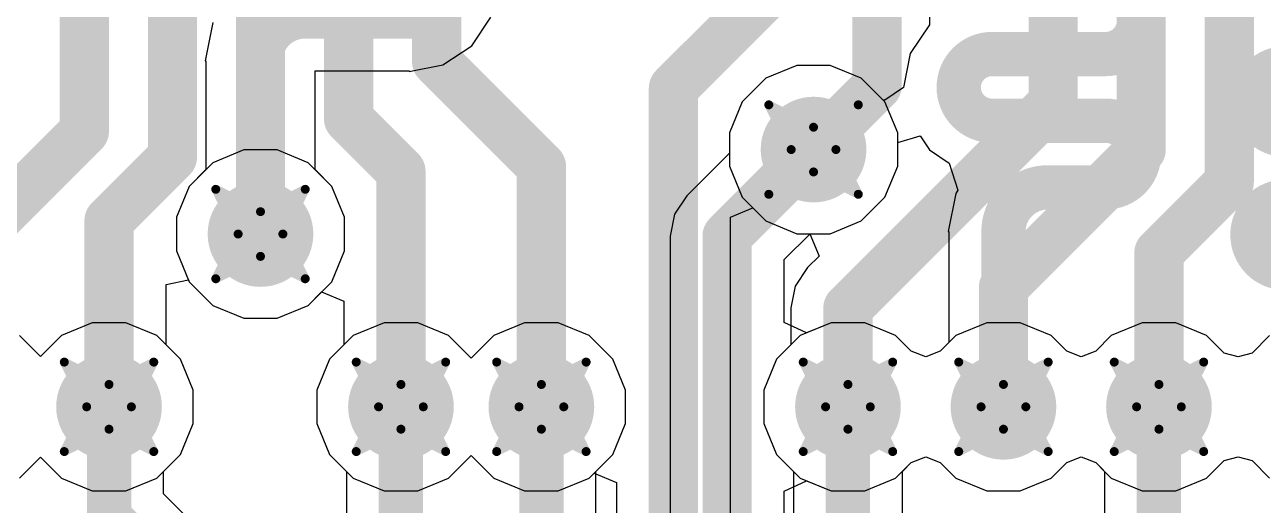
# Model space of a CAD drawing. Header units: inches. Extents: x -3 to 488, y -11 to 93.
# Drawn here: x 70.89 to 77.92, y 28.95 to 31.67 of the extents above; entities that cross this region are included whole.
import ezdxf

# ---------------------------------------------------------------- set-up
doc = ezdxf.new("R2010")
doc.units = ezdxf.units.IN
for name, color, linetype in [('Bottom Layer', 5, 'Continuous'), ('Drill Drawing', 1, 'Continuous'), ('Layer 1', 16, 'Continuous'), ('Layer 2', 76, 'Continuous'), ('Top Layer', 1, 'Continuous'), ('Via Holes', 16, 'Continuous')]:
    doc.layers.add(name, color=color, linetype=linetype)

msp = doc.modelspace()

# ---------------------------------------------------------------- hatches: boundary and pattern name
at = {"layer": 'Bottom Layer'}
h = msp.add_hatch(color=5, dxfattribs=at)
edge = h.paths.add_edge_path()
edge.add_arc((75.3674, 30.9653), 0.3, 0, 360)
h = msp.add_hatch(color=5, dxfattribs=at)
edge = h.paths.add_edge_path()
edge.add_arc((72.2274, 30.4857), 0.3, 0, 360)
h = msp.add_hatch(color=5, dxfattribs=at)
edge = h.paths.add_edge_path()
edge.add_arc((71.3674, 29.5045), 0.3, 0, 360)
h = msp.add_hatch(color=5, dxfattribs=at)
edge = h.paths.add_edge_path()
edge.add_arc((73.0248, 29.5045), 0.3, 0, 360)
h = msp.add_hatch(color=5, dxfattribs=at)
edge = h.paths.add_edge_path()
edge.add_arc((73.8222, 29.5045), 0.3, 0, 360)
h = msp.add_hatch(color=5, dxfattribs=at)
edge = h.paths.add_edge_path()
edge.add_arc((75.5627, 29.5045), 0.3, 0, 360)
h = msp.add_hatch(color=5, dxfattribs=at)
edge = h.paths.add_edge_path()
edge.add_arc((76.4456, 29.5045), 0.3, 0, 360)
h = msp.add_hatch(color=5, dxfattribs=at)
edge = h.paths.add_edge_path()
edge.add_arc((77.3285, 29.5045), 0.3, 0, 360)
at = {"layer": 'Layer 1'}
h = msp.add_hatch(color=16, dxfattribs=at)
edge = h.paths.add_edge_path()
edge.add_arc((75.3674, 30.9653), 0.3, 0, 360)
h = msp.add_hatch(color=16, dxfattribs=at)
edge = h.paths.add_edge_path()
edge.add_arc((72.2274, 30.4857), 0.3, 0, 360)
h = msp.add_hatch(color=16, dxfattribs=at)
edge = h.paths.add_edge_path()
edge.add_arc((71.3674, 29.5045), 0.3, 0, 360)
h = msp.add_hatch(color=16, dxfattribs=at)
edge = h.paths.add_edge_path()
edge.add_arc((73.0248, 29.5045), 0.3, 0, 360)
h = msp.add_hatch(color=16, dxfattribs=at)
edge = h.paths.add_edge_path()
edge.add_arc((73.8222, 29.5045), 0.3, 0, 360)
h = msp.add_hatch(color=16, dxfattribs=at)
edge = h.paths.add_edge_path()
edge.add_arc((75.5627, 29.5045), 0.3, 0, 360)
h = msp.add_hatch(color=16, dxfattribs=at)
edge = h.paths.add_edge_path()
edge.add_arc((76.4456, 29.5045), 0.3, 0, 360)
h = msp.add_hatch(color=16, dxfattribs=at)
edge = h.paths.add_edge_path()
edge.add_arc((77.3285, 29.5045), 0.3, 0, 360)
at = {"layer": 'Layer 2'}
h = msp.add_hatch(color=76, dxfattribs=at)
edge = h.paths.add_edge_path()
edge.add_arc((75.3674, 30.9653), 0.3, 0, 360)
h = msp.add_hatch(color=76, dxfattribs=at)
edge = h.paths.add_edge_path()
edge.add_arc((72.2274, 30.4857), 0.3, 0, 360)
h = msp.add_hatch(color=76, dxfattribs=at)
edge = h.paths.add_edge_path()
edge.add_arc((71.3674, 29.5045), 0.3, 0, 360)
h = msp.add_hatch(color=76, dxfattribs=at)
edge = h.paths.add_edge_path()
edge.add_arc((73.0248, 29.5045), 0.3, 0, 360)
h = msp.add_hatch(color=76, dxfattribs=at)
edge = h.paths.add_edge_path()
edge.add_arc((73.8222, 29.5045), 0.3, 0, 360)
h = msp.add_hatch(color=76, dxfattribs=at)
edge = h.paths.add_edge_path()
edge.add_arc((75.5627, 29.5045), 0.3, 0, 360)
h = msp.add_hatch(color=76, dxfattribs=at)
edge = h.paths.add_edge_path()
edge.add_arc((76.4456, 29.5045), 0.3, 0, 360)
h = msp.add_hatch(color=76, dxfattribs=at)
edge = h.paths.add_edge_path()
edge.add_arc((77.3285, 29.5045), 0.3, 0, 360)
at = {"layer": 'Top Layer'}
h = msp.add_hatch(color=1, dxfattribs=at)
edge = h.paths.add_edge_path()
edge.add_arc((75.3674, 30.9653), 0.3, 0, 360)
h = msp.add_hatch(color=1, dxfattribs=at)
edge = h.paths.add_edge_path()
edge.add_arc((72.2274, 30.4857), 0.3, 0, 360)
h = msp.add_hatch(color=1, dxfattribs=at)
edge = h.paths.add_edge_path()
edge.add_arc((71.3674, 29.5045), 0.3, 0, 360)
h = msp.add_hatch(color=1, dxfattribs=at)
edge = h.paths.add_edge_path()
edge.add_arc((73.0248, 29.5045), 0.3, 0, 360)
h = msp.add_hatch(color=1, dxfattribs=at)
edge = h.paths.add_edge_path()
edge.add_arc((73.8222, 29.5045), 0.3, 0, 360)
h = msp.add_hatch(color=1, dxfattribs=at)
edge = h.paths.add_edge_path()
edge.add_arc((75.5627, 29.5045), 0.3, 0, 360)
h = msp.add_hatch(color=1, dxfattribs=at)
edge = h.paths.add_edge_path()
edge.add_arc((76.4456, 29.5045), 0.3, 0, 360)
h = msp.add_hatch(color=1, dxfattribs=at)
edge = h.paths.add_edge_path()
edge.add_arc((77.3285, 29.5045), 0.3, 0, 360)
at = {"layer": 'Via Holes'}
h = msp.add_hatch(color=7, dxfattribs=at)
edge = h.paths.add_edge_path()
edge.add_arc((75.3674, 30.9653), 0.15, 0, 360)
h = msp.add_hatch(color=7, dxfattribs=at)
edge = h.paths.add_edge_path()
edge.add_arc((72.2274, 30.4857), 0.15, 0, 360)
h = msp.add_hatch(color=7, dxfattribs=at)
edge = h.paths.add_edge_path()
edge.add_arc((71.3674, 29.5045), 0.15, 0, 360)
h = msp.add_hatch(color=7, dxfattribs=at)
edge = h.paths.add_edge_path()
edge.add_arc((73.0248, 29.5045), 0.15, 0, 360)
h = msp.add_hatch(color=7, dxfattribs=at)
edge = h.paths.add_edge_path()
edge.add_arc((73.8222, 29.5045), 0.15, 0, 360)
h = msp.add_hatch(color=7, dxfattribs=at)
edge = h.paths.add_edge_path()
edge.add_arc((75.5627, 29.5045), 0.15, 0, 360)
h = msp.add_hatch(color=7, dxfattribs=at)
edge = h.paths.add_edge_path()
edge.add_arc((76.4456, 29.5045), 0.15, 0, 360)
h = msp.add_hatch(color=7, dxfattribs=at)
edge = h.paths.add_edge_path()
edge.add_arc((77.3285, 29.5045), 0.15, 0, 360)

# ---------------------------------------------------------------- linework, layer by layer
at = {"layer": 'Bottom Layer'}
for p, q in [((75.2724, 31.4431), (75.0968, 31.3704)), ((75.4625, 31.4431), (75.2724, 31.4431)), ((75.6381, 31.3704), (75.4625, 31.4431)), ((75.0968, 31.3704), (74.9624, 31.236)), ((75.7725, 31.236), (75.6381, 31.3704)), ((74.9624, 31.236), (74.8896, 31.0604)), ((75.8452, 31.0604), (75.7725, 31.236)), ((74.8896, 31.0604), (74.8896, 30.9453)), ((75.8452, 30.8703), (75.8452, 31.0604)), ((72.1324, 30.9635), (71.9568, 30.8908)), ((72.3225, 30.9635), (72.1324, 30.9635)), ((72.4981, 30.8908), (72.3225, 30.9635)), ((74.8896, 30.9453), (74.6477, 30.7034)), ((71.9568, 30.8908), (71.8224, 30.7564)), ((72.6325, 30.7564), (72.4981, 30.8908)), ((75.7725, 30.6947), (75.8452, 30.8703)), ((71.8224, 30.7564), (71.7496, 30.5807)), ((72.7052, 30.5807), (72.6325, 30.7564)), ((74.6477, 30.7034), (74.5775, 30.5984)), ((75.6381, 30.5603), (75.7725, 30.6947)), ((74.5775, 30.5984), (74.5529, 30.4745)), ((71.7496, 30.5807), (71.7496, 30.3907)), ((72.7052, 30.3907), (72.7052, 30.5807)), ((75.4625, 30.4875), (75.6381, 30.5603)), ((74.5529, 30.4745), (74.5529, 28.7514)), ((75.2003, 30.3404), (75.3474, 30.4875)), ((75.3474, 30.4875), (75.4625, 30.4875)), ((71.7496, 30.3907), (71.8224, 30.2151)), ((72.6325, 30.2151), (72.7052, 30.3907)), ((75.2003, 29.9838), (75.2003, 30.3404)), ((71.8224, 30.2151), (71.9568, 30.0806)), ((72.4981, 30.0806), (72.6325, 30.2151)), ((71.9568, 30.0806), (72.1324, 30.0079)), ((72.3225, 30.0079), (72.4981, 30.0806)), ((71.2724, 29.9823), (71.0968, 29.9095)), ((71.4625, 29.9823), (71.2724, 29.9823)), ((71.6381, 29.9095), (71.4625, 29.9823)), ((72.1324, 30.0079), (72.3225, 30.0079)), ((72.9298, 29.9823), (72.7542, 29.9095)), ((73.1198, 29.9823), (72.9298, 29.9823)), ((73.2955, 29.9095), (73.1198, 29.9823)), ((73.7272, 29.9823), (73.5515, 29.9095)), ((73.9172, 29.9823), (73.7272, 29.9823)), ((74.0929, 29.9095), (73.9172, 29.9823)), ((75.3273, 29.9241), (75.2003, 29.9838)), ((75.4676, 29.9823), (75.3273, 29.9241)), ((75.6577, 29.9823), (75.4676, 29.9823)), ((75.8333, 29.9095), (75.6577, 29.9823)), ((76.3505, 29.9823), (76.1749, 29.9095)), ((76.5406, 29.9823), (76.3505, 29.9823)), ((76.7162, 29.9095), (76.5406, 29.9823)), ((77.2335, 29.9823), (77.0579, 29.9095)), ((77.4236, 29.9823), (77.2335, 29.9823)), ((77.5992, 29.9095), (77.4236, 29.9823)), ((70.9775, 29.7902), (70.8582, 29.9095)), ((71.0968, 29.9095), (70.9775, 29.7902)), ((71.7725, 29.7751), (71.6381, 29.9095)), ((72.7542, 29.9095), (72.6197, 29.7751)), ((73.4235, 29.7815), (73.2955, 29.9095)), ((73.5515, 29.9095), (73.4235, 29.7815)), ((74.2273, 29.7751), (74.0929, 29.9095)), ((75.922, 29.8208), (75.8333, 29.9095)), ((76.1749, 29.9095), (76.0862, 29.8208)), ((76.8049, 29.8208), (76.7162, 29.9095)), ((77.0579, 29.9095), (76.9692, 29.8208)), ((77.6991, 29.8095), (77.5992, 29.9095)), ((77.9568, 29.9095), (77.8568, 29.8095)), ((76.0041, 29.7892), (75.922, 29.8208)), ((76.0862, 29.8208), (76.0041, 29.7892)), ((76.887, 29.7892), (76.8049, 29.8208)), ((76.9692, 29.8208), (76.887, 29.7892)), ((71.8452, 29.5995), (71.7725, 29.7751)), ((72.6197, 29.7751), (72.547, 29.5995)), ((74.3, 29.5995), (74.2273, 29.7751)), ((77.778, 29.7875), (77.6991, 29.8095)), ((77.8568, 29.8095), (77.778, 29.7875)), ((71.8452, 29.4094), (71.8452, 29.5995)), ((72.547, 29.5995), (72.547, 29.4094)), ((74.3, 29.4094), (74.3, 29.5995)), ((71.7725, 29.2338), (71.8452, 29.4094)), ((72.547, 29.4094), (72.6197, 29.2338)), ((74.2273, 29.2338), (74.3, 29.4094)), ((70.8582, 29.0994), (70.9775, 29.2187)), ((70.9775, 29.2187), (71.0968, 29.0994)), ((71.6381, 29.0994), (71.7725, 29.2338)), ((72.6197, 29.2338), (72.7542, 29.0994)), ((73.2955, 29.0994), (73.4235, 29.2274)), ((73.4235, 29.2274), (73.5515, 29.0994)), ((74.0929, 29.0994), (74.2273, 29.2338)), ((75.8333, 29.0994), (75.922, 29.1881)), ((75.922, 29.1881), (76.0041, 29.2198)), ((76.0041, 29.2198), (76.0862, 29.1881)), ((76.0862, 29.1881), (76.1749, 29.0994)), ((76.7162, 29.0994), (76.8049, 29.1881)), ((76.8049, 29.1881), (76.887, 29.2198)), ((76.887, 29.2198), (76.9692, 29.1881)), ((76.9692, 29.1881), (77.0579, 29.0994)), ((77.5992, 29.0994), (77.6991, 29.1994)), ((77.6991, 29.1994), (77.778, 29.2214)), ((77.778, 29.2214), (77.8568, 29.1994)), ((77.8568, 29.1994), (77.9568, 29.0994)), ((71.0968, 29.0994), (71.2724, 29.0267)), ((71.4625, 29.0267), (71.6381, 29.0994)), ((72.7542, 29.0994), (72.9298, 29.0267)), ((73.1198, 29.0267), (73.2955, 29.0994)), ((73.5515, 29.0994), (73.7272, 29.0267)), ((73.9172, 29.0267), (74.0929, 29.0994)), ((75.2003, 29.0252), (75.3273, 29.0848)), ((75.3273, 29.0848), (75.4676, 29.0267)), ((75.6577, 29.0267), (75.8333, 29.0994)), ((76.1749, 29.0994), (76.3505, 29.0267)), ((76.5406, 29.0267), (76.7162, 29.0994)), ((77.0579, 29.0994), (77.2335, 29.0267)), ((77.4236, 29.0267), (77.5992, 29.0994)), ((71.2724, 29.0267), (71.4625, 29.0267)), ((72.9298, 29.0267), (73.1198, 29.0267)), ((73.7272, 29.0267), (73.9172, 29.0267)), ((75.2003, 28.2597), (75.2003, 29.0252)), ((75.4676, 29.0267), (75.6577, 29.0267)), ((76.3505, 29.0267), (76.5406, 29.0267)), ((77.2335, 29.0267), (77.4236, 29.0267))]:
    msp.add_line(p, q, dxfattribs=at)
at = {"layer": 'Bottom Layer', "const_width": 0.2794}
for points in [[(74.8766, 30.4745), (75.3674, 30.9653)], [(74.8766, 28.7514), (74.8766, 30.4745)]]:
    msp.add_lwpolyline(points, dxfattribs=at)
at = {"layer": 'Bottom Layer', "const_width": 0.1397}
for points in [[(75.2976, 30.9653, 1), (75.4373, 30.9653, 1)], [(74.8067, 30.4745, 1), (74.9464, 30.4745, 1)], [(74.8067, 30.4745, 1), (74.9464, 30.4745, 1)]]:
    msp.add_lwpolyline(points, format="xyb", close=True, dxfattribs=at)
at = {"layer": 'Drill Drawing', "const_width": 0.0508}
for points in [[(75.1134, 31.2193), (75.3674, 31.0923)], [(75.1134, 31.2193), (75.2404, 30.9653)], [(75.3674, 31.0923), (75.6214, 31.2193)], [(75.4944, 30.9653), (75.6214, 31.2193)], [(75.1134, 30.7113), (75.2404, 30.9653)], [(75.4944, 30.9653), (75.6214, 30.7113)], [(75.1134, 30.7113), (75.3674, 30.8383)], [(75.3674, 30.8383), (75.6214, 30.7113)], [(71.9734, 30.7397), (72.2274, 30.6127)], [(71.9734, 30.7397), (72.1004, 30.4857)], [(72.2274, 30.6127), (72.4814, 30.7397)], [(72.3544, 30.4857), (72.4814, 30.7397)], [(71.9734, 30.2317), (72.1004, 30.4857)], [(72.3544, 30.4857), (72.4814, 30.2317)], [(71.9734, 30.2317), (72.2274, 30.3587)], [(72.2274, 30.3587), (72.4814, 30.2317)], [(71.1134, 29.7585), (71.3674, 29.6315)], [(71.1134, 29.7585), (71.2404, 29.5045)], [(71.3674, 29.6315), (71.6214, 29.7585)], [(71.4944, 29.5045), (71.6214, 29.7585)], [(72.7708, 29.7585), (73.0248, 29.6315)], [(72.7708, 29.7585), (72.8978, 29.5045)], [(73.0248, 29.6315), (73.2788, 29.7585)], [(73.1518, 29.5045), (73.2788, 29.7585)], [(73.5682, 29.7585), (73.8222, 29.6315)], [(73.5682, 29.7585), (73.6952, 29.5045)], [(73.8222, 29.6315), (74.0762, 29.7585)], [(73.9492, 29.5045), (74.0762, 29.7585)], [(75.3087, 29.7585), (75.5627, 29.6315)], [(75.3087, 29.7585), (75.4357, 29.5045)], [(75.5627, 29.6315), (75.8167, 29.7585)], [(75.6897, 29.5045), (75.8167, 29.7585)], [(76.1916, 29.7585), (76.4456, 29.6315)], [(76.1916, 29.7585), (76.3186, 29.5045)], [(76.4456, 29.6315), (76.6996, 29.7585)], [(76.5726, 29.5045), (76.6996, 29.7585)], [(77.0745, 29.7585), (77.3285, 29.6315)], [(77.0745, 29.7585), (77.2015, 29.5045)], [(77.3285, 29.6315), (77.5825, 29.7585)], [(77.4555, 29.5045), (77.5825, 29.7585)], [(71.1134, 29.2505), (71.2404, 29.5045)], [(71.4944, 29.5045), (71.6214, 29.2505)], [(72.7708, 29.2505), (72.8978, 29.5045)], [(73.1518, 29.5045), (73.2788, 29.2505)], [(73.5682, 29.2505), (73.6952, 29.5045)], [(73.9492, 29.5045), (74.0762, 29.2505)], [(75.3087, 29.2505), (75.4357, 29.5045)], [(75.6897, 29.5045), (75.8167, 29.2505)], [(76.1916, 29.2505), (76.3186, 29.5045)], [(76.5726, 29.5045), (76.6996, 29.2505)], [(77.0745, 29.2505), (77.2015, 29.5045)], [(77.4555, 29.5045), (77.5825, 29.2505)], [(71.1134, 29.2505), (71.3674, 29.3775)], [(71.3674, 29.3775), (71.6214, 29.2505)], [(72.7708, 29.2505), (73.0248, 29.3775)], [(73.0248, 29.3775), (73.2788, 29.2505)], [(73.5682, 29.2505), (73.8222, 29.3775)], [(73.8222, 29.3775), (74.0762, 29.2505)], [(75.3087, 29.2505), (75.5627, 29.3775)], [(75.5627, 29.3775), (75.8167, 29.2505)], [(76.1916, 29.2505), (76.4456, 29.3775)], [(76.4456, 29.3775), (76.6996, 29.2505)], [(77.0745, 29.2505), (77.3285, 29.3775)], [(77.3285, 29.3775), (77.5825, 29.2505)]]:
    msp.add_lwpolyline(points, dxfattribs=at)
at = {"layer": 'Drill Drawing', "const_width": 0.0254}
for points in [[(75.1007, 31.2193, 1), (75.1261, 31.2193, 1)], [(75.1007, 31.2193, 1), (75.1261, 31.2193, 1)], [(75.6087, 31.2193, 1), (75.6341, 31.2193, 1)], [(75.6087, 31.2193, 1), (75.6341, 31.2193, 1)], [(75.3547, 31.0923, 1), (75.3801, 31.0923, 1)], [(75.3547, 31.0923, 1), (75.3801, 31.0923, 1)], [(75.2277, 30.9653, 1), (75.2531, 30.9653, 1)], [(75.2277, 30.9653, 1), (75.2531, 30.9653, 1)], [(75.4817, 30.9653, 1), (75.5071, 30.9653, 1)], [(75.4817, 30.9653, 1), (75.5071, 30.9653, 1)], [(75.3547, 30.8383, 1), (75.3801, 30.8383, 1)], [(75.3547, 30.8383, 1), (75.3801, 30.8383, 1)], [(71.9607, 30.7397, 1), (71.9861, 30.7397, 1)], [(71.9607, 30.7397, 1), (71.9861, 30.7397, 1)], [(72.4687, 30.7397, 1), (72.4941, 30.7397, 1)], [(72.4687, 30.7397, 1), (72.4941, 30.7397, 1)], [(75.1007, 30.7113, 1), (75.1261, 30.7113, 1)], [(75.1007, 30.7113, 1), (75.1261, 30.7113, 1)], [(75.6087, 30.7113, 1), (75.6341, 30.7113, 1)], [(75.6087, 30.7113, 1), (75.6341, 30.7113, 1)], [(72.2147, 30.6127, 1), (72.2401, 30.6127, 1)], [(72.2147, 30.6127, 1), (72.2401, 30.6127, 1)], [(72.0877, 30.4857, 1), (72.1131, 30.4857, 1)], [(72.0877, 30.4857, 1), (72.1131, 30.4857, 1)], [(72.3417, 30.4857, 1), (72.3671, 30.4857, 1)], [(72.3417, 30.4857, 1), (72.3671, 30.4857, 1)], [(72.2147, 30.3587, 1), (72.2401, 30.3587, 1)], [(72.2147, 30.3587, 1), (72.2401, 30.3587, 1)], [(71.9607, 30.2317, 1), (71.9861, 30.2317, 1)], [(71.9607, 30.2317, 1), (71.9861, 30.2317, 1)], [(72.4687, 30.2317, 1), (72.4941, 30.2317, 1)], [(72.4687, 30.2317, 1), (72.4941, 30.2317, 1)], [(71.1007, 29.7585, 1), (71.1261, 29.7585, 1)], [(71.1007, 29.7585, 1), (71.1261, 29.7585, 1)], [(71.6087, 29.7585, 1), (71.6341, 29.7585, 1)], [(71.6087, 29.7585, 1), (71.6341, 29.7585, 1)], [(72.7581, 29.7585, 1), (72.7835, 29.7585, 1)], [(72.7581, 29.7585, 1), (72.7835, 29.7585, 1)], [(73.2661, 29.7585, 1), (73.2915, 29.7585, 1)], [(73.2661, 29.7585, 1), (73.2915, 29.7585, 1)], [(73.5555, 29.7585, 1), (73.5809, 29.7585, 1)], [(73.5555, 29.7585, 1), (73.5809, 29.7585, 1)], [(74.0635, 29.7585, 1), (74.0889, 29.7585, 1)], [(74.0635, 29.7585, 1), (74.0889, 29.7585, 1)], [(75.296, 29.7585, 1), (75.3214, 29.7585, 1)], [(75.296, 29.7585, 1), (75.3214, 29.7585, 1)], [(75.804, 29.7585, 1), (75.8294, 29.7585, 1)], [(75.804, 29.7585, 1), (75.8294, 29.7585, 1)], [(76.1789, 29.7585, 1), (76.2043, 29.7585, 1)], [(76.1789, 29.7585, 1), (76.2043, 29.7585, 1)], [(76.6869, 29.7585, 1), (76.7123, 29.7585, 1)], [(76.6869, 29.7585, 1), (76.7123, 29.7585, 1)], [(77.0618, 29.7585, 1), (77.0872, 29.7585, 1)], [(77.0618, 29.7585, 1), (77.0872, 29.7585, 1)], [(77.5698, 29.7585, 1), (77.5952, 29.7585, 1)], [(77.5698, 29.7585, 1), (77.5952, 29.7585, 1)], [(71.3547, 29.6315, 1), (71.3801, 29.6315, 1)], [(71.3547, 29.6315, 1), (71.3801, 29.6315, 1)], [(73.0121, 29.6315, 1), (73.0375, 29.6315, 1)], [(73.0121, 29.6315, 1), (73.0375, 29.6315, 1)], [(73.8095, 29.6315, 1), (73.8349, 29.6315, 1)], [(73.8095, 29.6315, 1), (73.8349, 29.6315, 1)], [(75.55, 29.6315, 1), (75.5754, 29.6315, 1)], [(75.55, 29.6315, 1), (75.5754, 29.6315, 1)], [(76.4329, 29.6315, 1), (76.4583, 29.6315, 1)], [(76.4329, 29.6315, 1), (76.4583, 29.6315, 1)], [(77.3158, 29.6315, 1), (77.3412, 29.6315, 1)], [(77.3158, 29.6315, 1), (77.3412, 29.6315, 1)], [(71.2277, 29.5045, 1), (71.2531, 29.5045, 1)], [(71.2277, 29.5045, 1), (71.2531, 29.5045, 1)], [(71.4817, 29.5045, 1), (71.5071, 29.5045, 1)], [(71.4817, 29.5045, 1), (71.5071, 29.5045, 1)], [(72.8851, 29.5045, 1), (72.9105, 29.5045, 1)], [(72.8851, 29.5045, 1), (72.9105, 29.5045, 1)], [(73.1391, 29.5045, 1), (73.1645, 29.5045, 1)], [(73.1391, 29.5045, 1), (73.1645, 29.5045, 1)], [(73.6825, 29.5045, 1), (73.7079, 29.5045, 1)], [(73.6825, 29.5045, 1), (73.7079, 29.5045, 1)], [(73.9365, 29.5045, 1), (73.9619, 29.5045, 1)], [(73.9365, 29.5045, 1), (73.9619, 29.5045, 1)], [(75.423, 29.5045, 1), (75.4484, 29.5045, 1)], [(75.423, 29.5045, 1), (75.4484, 29.5045, 1)], [(75.677, 29.5045, 1), (75.7024, 29.5045, 1)], [(75.677, 29.5045, 1), (75.7024, 29.5045, 1)], [(76.3059, 29.5045, 1), (76.3313, 29.5045, 1)], [(76.3059, 29.5045, 1), (76.3313, 29.5045, 1)], [(76.5599, 29.5045, 1), (76.5853, 29.5045, 1)], [(76.5599, 29.5045, 1), (76.5853, 29.5045, 1)], [(77.1888, 29.5045, 1), (77.2142, 29.5045, 1)], [(77.1888, 29.5045, 1), (77.2142, 29.5045, 1)], [(77.4428, 29.5045, 1), (77.4682, 29.5045, 1)], [(77.4428, 29.5045, 1), (77.4682, 29.5045, 1)], [(71.3547, 29.3775, 1), (71.3801, 29.3775, 1)], [(71.3547, 29.3775, 1), (71.3801, 29.3775, 1)], [(73.0121, 29.3775, 1), (73.0375, 29.3775, 1)], [(73.0121, 29.3775, 1), (73.0375, 29.3775, 1)], [(73.8095, 29.3775, 1), (73.8349, 29.3775, 1)], [(73.8095, 29.3775, 1), (73.8349, 29.3775, 1)], [(75.55, 29.3775, 1), (75.5754, 29.3775, 1)], [(75.55, 29.3775, 1), (75.5754, 29.3775, 1)], [(76.4329, 29.3775, 1), (76.4583, 29.3775, 1)], [(76.4329, 29.3775, 1), (76.4583, 29.3775, 1)], [(77.3158, 29.3775, 1), (77.3412, 29.3775, 1)], [(77.3158, 29.3775, 1), (77.3412, 29.3775, 1)], [(71.1007, 29.2505, 1), (71.1261, 29.2505, 1)], [(71.1007, 29.2505, 1), (71.1261, 29.2505, 1)], [(71.6087, 29.2505, 1), (71.6341, 29.2505, 1)], [(71.6087, 29.2505, 1), (71.6341, 29.2505, 1)], [(72.7581, 29.2505, 1), (72.7835, 29.2505, 1)], [(72.7581, 29.2505, 1), (72.7835, 29.2505, 1)], [(73.2661, 29.2505, 1), (73.2915, 29.2505, 1)], [(73.2661, 29.2505, 1), (73.2915, 29.2505, 1)], [(73.5555, 29.2505, 1), (73.5809, 29.2505, 1)], [(73.5555, 29.2505, 1), (73.5809, 29.2505, 1)], [(74.0635, 29.2505, 1), (74.0889, 29.2505, 1)], [(74.0635, 29.2505, 1), (74.0889, 29.2505, 1)], [(75.296, 29.2505, 1), (75.3214, 29.2505, 1)], [(75.296, 29.2505, 1), (75.3214, 29.2505, 1)], [(75.804, 29.2505, 1), (75.8294, 29.2505, 1)], [(75.804, 29.2505, 1), (75.8294, 29.2505, 1)], [(76.1789, 29.2505, 1), (76.2043, 29.2505, 1)], [(76.1789, 29.2505, 1), (76.2043, 29.2505, 1)], [(76.6869, 29.2505, 1), (76.7123, 29.2505, 1)], [(76.6869, 29.2505, 1), (76.7123, 29.2505, 1)], [(77.0618, 29.2505, 1), (77.0872, 29.2505, 1)], [(77.0618, 29.2505, 1), (77.0872, 29.2505, 1)], [(77.5698, 29.2505, 1), (77.5952, 29.2505, 1)], [(77.5698, 29.2505, 1), (77.5952, 29.2505, 1)]]:
    msp.add_lwpolyline(points, format="xyb", close=True, dxfattribs=at)
at = {"layer": 'Layer 1'}
for p, q in [((73.4264, 31.555), (73.5353, 31.718)), ((76.0256, 31.7201), (76.0256, 31.6737)), ((71.9561, 31.6861), (71.913, 31.4695)), ((76.0256, 31.6737), (75.9166, 31.5107)), ((73.2634, 31.4461), (73.4264, 31.555)), ((75.9166, 31.5107), (75.8784, 31.3184)), ((71.913, 31.4695), (71.9179, 31.4695)), ((71.9179, 31.4695), (71.9179, 30.8519)), ((73.0711, 31.4078), (73.2634, 31.4461)), ((75.2724, 31.4431), (75.0968, 31.3704)), ((75.4625, 31.4431), (75.2724, 31.4431)), ((75.6381, 31.3704), (75.4625, 31.4431)), ((72.5369, 30.8519), (72.5369, 31.4115)), ((72.5369, 31.4115), (73.0711, 31.4115)), ((73.0711, 31.4115), (73.0711, 31.4078)), ((75.0968, 31.3704), (74.9624, 31.236)), ((75.7635, 31.2449), (75.6381, 31.3704)), ((75.8784, 31.3184), (75.7726, 31.2458)), ((74.9624, 31.236), (74.8896, 31.0604)), ((75.7726, 31.2458), (75.7635, 31.2449)), ((74.8896, 31.0604), (74.8896, 30.8703)), ((75.8452, 31.0045), (75.9722, 31.043)), ((75.9722, 31.043), (76.0256, 30.9632)), ((75.8452, 30.8703), (75.8452, 31.0045)), ((76.0256, 30.9632), (76.137, 30.8887)), ((74.8896, 30.8703), (74.9624, 30.6947)), ((75.7725, 30.6947), (75.8452, 30.8703)), ((76.137, 30.8887), (76.187, 30.7349)), ((71.9179, 30.8519), (71.8224, 30.7564)), ((72.6325, 30.7564), (72.5369, 30.8519)), ((71.8224, 30.7564), (71.7496, 30.5807)), ((72.7052, 30.5807), (72.6325, 30.7564)), ((76.187, 30.7349), (76.1743, 30.7158)), ((74.9624, 30.6947), (75.0968, 30.5603)), ((75.6381, 30.5603), (75.7725, 30.6947)), ((76.1743, 30.7158), (76.1312, 30.4993)), ((71.7496, 30.5807), (71.7496, 30.3907)), ((72.7052, 30.3907), (72.7052, 30.5807)), ((75.0968, 30.5603), (75.2724, 30.4875)), ((75.4625, 30.4875), (75.6381, 30.5603)), ((75.2724, 30.4875), (75.4625, 30.4875)), ((76.1312, 30.4993), (76.1361, 30.4993)), ((76.1361, 30.4993), (76.1361, 29.8707)), ((71.7496, 30.3907), (71.8224, 30.2151)), ((72.6325, 30.2151), (72.7052, 30.3907)), ((71.8224, 30.2151), (71.9568, 30.0806)), ((72.4981, 30.0806), (72.6325, 30.2151)), ((71.9568, 30.0806), (72.1324, 30.0079)), ((72.3225, 30.0079), (72.4981, 30.0806)), ((71.2724, 29.9823), (71.0968, 29.9095)), ((71.4625, 29.9823), (71.2724, 29.9823)), ((71.6381, 29.9095), (71.4625, 29.9823)), ((72.1324, 30.0079), (72.3225, 30.0079)), ((72.9298, 29.9823), (72.7542, 29.9095)), ((73.1198, 29.9823), (72.9298, 29.9823)), ((73.2955, 29.9095), (73.1198, 29.9823)), ((73.7272, 29.9823), (73.5515, 29.9095)), ((73.9172, 29.9823), (73.7272, 29.9823)), ((74.0929, 29.9095), (73.9172, 29.9823)), ((75.4676, 29.9823), (75.292, 29.9095)), ((75.6577, 29.9823), (75.4676, 29.9823)), ((75.8333, 29.9095), (75.6577, 29.9823)), ((70.9775, 29.7902), (70.8582, 29.9095)), ((71.0968, 29.9095), (70.9775, 29.7902)), ((71.7725, 29.7751), (71.6381, 29.9095)), ((72.7542, 29.9095), (72.6197, 29.7751)), ((73.4235, 29.7815), (73.2955, 29.9095)), ((73.5515, 29.9095), (73.4235, 29.7815)), ((74.2273, 29.7751), (74.0929, 29.9095)), ((75.292, 29.9095), (75.1576, 29.7751)), ((75.922, 29.8208), (75.8333, 29.9095)), ((76.0041, 29.7892), (75.922, 29.8208)), ((76.0862, 29.8208), (76.0041, 29.7892)), ((76.1361, 29.8707), (76.0862, 29.8208)), ((71.8452, 29.5995), (71.7725, 29.7751)), ((72.6197, 29.7751), (72.547, 29.5995)), ((74.3, 29.5995), (74.2273, 29.7751)), ((75.1576, 29.7751), (75.0849, 29.5995)), ((71.8452, 29.4094), (71.8452, 29.5995)), ((72.547, 29.5995), (72.547, 29.4094)), ((74.3, 29.4094), (74.3, 29.5995)), ((75.0849, 29.5995), (75.0849, 29.4094)), ((71.7725, 29.2338), (71.8452, 29.4094)), ((72.547, 29.4094), (72.6197, 29.2338)), ((74.2273, 29.2338), (74.3, 29.4094)), ((75.0849, 29.4094), (75.1576, 29.2338)), ((71.6769, 29.1382), (71.7725, 29.2338)), ((72.6197, 29.2338), (72.7542, 29.0994)), ((73.2955, 29.0994), (73.4235, 29.2274)), ((73.4235, 29.2274), (73.5515, 29.0994)), ((74.0929, 29.0994), (74.2273, 29.2338)), ((75.1576, 29.2338), (75.292, 29.0994)), ((75.8333, 29.0994), (75.922, 29.1881)), ((75.922, 29.1881), (76.0041, 29.2198)), ((76.0041, 29.2198), (76.0862, 29.1881)), ((76.0862, 29.1881), (76.1749, 29.0994)), ((76.7162, 29.0994), (76.8049, 29.1881)), ((76.8049, 29.1881), (76.887, 29.2198)), ((76.887, 29.2198), (76.9692, 29.1881)), ((76.9692, 29.1881), (77.019, 29.1382)), ((71.6769, 29.01), (71.6769, 29.1382)), ((77.019, 29.1382), (77.019, 28.8252)), ((72.7542, 29.0994), (72.9298, 29.0267)), ((73.1198, 29.0267), (73.2955, 29.0994)), ((73.5515, 29.0994), (73.7272, 29.0267)), ((73.9172, 29.0267), (74.0929, 29.0994)), ((75.292, 29.0994), (75.4676, 29.0267)), ((75.6577, 29.0267), (75.8333, 29.0994)), ((76.1749, 29.0994), (76.3505, 29.0267)), ((76.5406, 29.0267), (76.7162, 29.0994)), ((74.5611, 26.1258), (71.6769, 29.01)), ((72.9298, 29.0267), (73.1198, 29.0267)), ((73.7272, 29.0267), (73.9172, 29.0267)), ((75.4676, 29.0267), (75.6577, 29.0267)), ((76.3505, 29.0267), (76.5406, 29.0267))]:
    msp.add_line(p, q, dxfattribs=at)
at = {"layer": 'Layer 1', "const_width": 0.2515}
for points in [[(73.0711, 32.0995, -1), (73.0711, 31.721)], [(77.0262, 31.8861, -1), (77.0262, 31.5077)], [(72.2274, 31.4695, -0.414214), (72.4789, 31.721)], [(76.3808, 31.1292, -1), (76.3808, 31.5077)], [(78.0484, 31.049, -1), (78.0484, 31.4275)], [(77.0262, 31.1292, -1), (77.0262, 30.7507)], [(76.4456, 30.4993, -0.414214), (76.697, 30.7507)], [(78.0484, 30.2921, -1), (78.0484, 30.6705)]]:
    msp.add_lwpolyline(points, format="xyb", dxfattribs=at)
for points in [[(72.4789, 31.721), (73.0711, 31.721)], [(72.2274, 30.9653), (72.2274, 31.4695)], [(76.3808, 31.5077), (77.0262, 31.5077)], [(76.3808, 31.1292), (77.0262, 31.1292)], [(72.2274, 30.4857), (72.2274, 30.9653)], [(76.697, 30.7507), (77.0262, 30.7507)], [(76.4456, 29.9951), (76.4456, 30.4993)], [(76.4456, 29.5045), (76.4456, 29.9951)], [(71.3674, 28.8818), (71.3674, 29.5045)], [(77.3285, 29.2299), (77.3285, 29.5045)], [(77.3285, 28.7672), (77.3285, 29.2299)], [(71.3674, 28.8818), (76.0376, 24.2116)]]:
    msp.add_lwpolyline(points, dxfattribs=at)
at = {"layer": 'Layer 1', "const_width": 0.1257}
for points in [[(72.416, 31.721, 1), (72.5417, 31.721, 1)], [(72.416, 31.721, 1), (72.5417, 31.721, 1)], [(73.0083, 31.721, 1), (73.134, 31.721, 1)], [(73.0083, 31.721, 1), (73.134, 31.721, 1)], [(72.1645, 31.4695, 1), (72.2903, 31.4695, 1)], [(72.1645, 31.4695, 1), (72.2903, 31.4695, 1)], [(76.3179, 31.5077, 1), (76.4437, 31.5077, 1)], [(76.3179, 31.5077, 1), (76.4437, 31.5077, 1)], [(76.9633, 31.5077, 1), (77.089, 31.5077, 1)], [(76.9633, 31.5077, 1), (77.089, 31.5077, 1)], [(76.3179, 31.1292, 1), (76.4437, 31.1292, 1)], [(76.3179, 31.1292, 1), (76.4437, 31.1292, 1)], [(76.9633, 31.1292, 1), (77.089, 31.1292, 1)], [(76.9633, 31.1292, 1), (77.089, 31.1292, 1)], [(72.1645, 30.9653, 1), (72.2903, 30.9653, 1)], [(72.1645, 30.9653, 1), (72.2903, 30.9653, 1)], [(76.6342, 30.7507, 1), (76.7599, 30.7507, 1)], [(76.6342, 30.7507, 1), (76.7599, 30.7507, 1)], [(76.9633, 30.7507, 1), (77.089, 30.7507, 1)], [(76.9633, 30.7507, 1), (77.089, 30.7507, 1)], [(72.1645, 30.4857, 1), (72.2903, 30.4857, 1)], [(76.3827, 30.4993, 1), (76.5084, 30.4993, 1)], [(76.3827, 30.4993, 1), (76.5084, 30.4993, 1)], [(76.3827, 29.9951, 1), (76.5084, 29.9951, 1)], [(76.3827, 29.9951, 1), (76.5084, 29.9951, 1)], [(71.3046, 29.5045, 1), (71.4303, 29.5045, 1)], [(76.3827, 29.5045, 1), (76.5084, 29.5045, 1)], [(77.2656, 29.5045, 1), (77.3914, 29.5045, 1)], [(77.2656, 29.2299, 1), (77.3914, 29.2299, 1)], [(77.2656, 29.2299, 1), (77.3914, 29.2299, 1)], [(71.3046, 28.8818, 1), (71.4303, 28.8818, 1)], [(71.3046, 28.8818, 1), (71.4303, 28.8818, 1)]]:
    msp.add_lwpolyline(points, format="xyb", close=True, dxfattribs=at)
at = {"layer": 'Layer 2'}
for p, q in [((75.2724, 31.4431), (75.0968, 31.3704)), ((75.4625, 31.4431), (75.2724, 31.4431)), ((75.6381, 31.3704), (75.4625, 31.4431)), ((75.0968, 31.3704), (74.9624, 31.236)), ((75.7725, 31.236), (75.6381, 31.3704)), ((74.9624, 31.236), (74.8896, 31.0604)), ((75.8452, 31.0604), (75.7725, 31.236)), ((74.8896, 31.0604), (74.8896, 30.8703)), ((75.8452, 30.8703), (75.8452, 31.0604)), ((72.1324, 30.9635), (71.9568, 30.8908)), ((72.3225, 30.9635), (72.1324, 30.9635)), ((72.4981, 30.8908), (72.3225, 30.9635)), ((71.9568, 30.8908), (71.8224, 30.7564)), ((72.6325, 30.7564), (72.4981, 30.8908)), ((74.8896, 30.8703), (74.9624, 30.6947)), ((75.7725, 30.6947), (75.8452, 30.8703)), ((71.8224, 30.7564), (71.7496, 30.5807)), ((72.7052, 30.5807), (72.6325, 30.7564)), ((74.9624, 30.6947), (75.0968, 30.5603)), ((75.6381, 30.5603), (75.7725, 30.6947)), ((71.7496, 30.5807), (71.7496, 30.3907)), ((72.7052, 30.3907), (72.7052, 30.5807)), ((75.0968, 30.5603), (75.2724, 30.4875)), ((75.4625, 30.4875), (75.6381, 30.5603)), ((75.2724, 30.4875), (75.4625, 30.4875)), ((71.7496, 30.3907), (71.8224, 30.2151)), ((72.6325, 30.2151), (72.7052, 30.3907)), ((71.8224, 30.2151), (71.9568, 30.0806)), ((72.4981, 30.0806), (72.6325, 30.2151)), ((71.9568, 30.0806), (72.1324, 30.0079)), ((72.3225, 30.0079), (72.4981, 30.0806)), ((71.2724, 29.9823), (71.0968, 29.9095)), ((71.4625, 29.9823), (71.2724, 29.9823)), ((71.6381, 29.9095), (71.4625, 29.9823)), ((72.1324, 30.0079), (72.3225, 30.0079)), ((72.9298, 29.9823), (72.7542, 29.9095)), ((73.1198, 29.9823), (72.9298, 29.9823)), ((73.2955, 29.9095), (73.1198, 29.9823)), ((73.7272, 29.9823), (73.5515, 29.9095)), ((73.9172, 29.9823), (73.7272, 29.9823)), ((74.0929, 29.9095), (73.9172, 29.9823)), ((75.4676, 29.9823), (75.292, 29.9095)), ((75.6577, 29.9823), (75.4676, 29.9823)), ((75.8333, 29.9095), (75.6577, 29.9823)), ((76.3505, 29.9823), (76.1749, 29.9095)), ((76.5406, 29.9823), (76.3505, 29.9823)), ((76.7162, 29.9095), (76.5406, 29.9823)), ((77.2335, 29.9823), (77.0579, 29.9095)), ((77.4236, 29.9823), (77.2335, 29.9823)), ((77.5992, 29.9095), (77.4236, 29.9823)), ((70.9775, 29.7902), (70.8582, 29.9095)), ((71.0968, 29.9095), (70.9775, 29.7902)), ((71.7725, 29.7751), (71.6381, 29.9095)), ((72.7542, 29.9095), (72.6197, 29.7751)), ((73.4235, 29.7815), (73.2955, 29.9095)), ((73.5515, 29.9095), (73.4235, 29.7815)), ((74.2273, 29.7751), (74.0929, 29.9095)), ((75.292, 29.9095), (75.1576, 29.7751)), ((75.922, 29.8208), (75.8333, 29.9095)), ((76.1749, 29.9095), (76.0862, 29.8208)), ((76.8049, 29.8208), (76.7162, 29.9095)), ((77.0579, 29.9095), (76.9692, 29.8208)), ((77.6991, 29.8095), (77.5992, 29.9095)), ((77.9568, 29.9095), (77.8568, 29.8095)), ((76.0041, 29.7892), (75.922, 29.8208)), ((76.0862, 29.8208), (76.0041, 29.7892)), ((76.887, 29.7892), (76.8049, 29.8208)), ((76.9692, 29.8208), (76.887, 29.7892)), ((71.8452, 29.5995), (71.7725, 29.7751)), ((72.6197, 29.7751), (72.547, 29.5995)), ((74.3, 29.5995), (74.2273, 29.7751)), ((75.1576, 29.7751), (75.0849, 29.5995)), ((77.778, 29.7875), (77.6991, 29.8095)), ((77.8568, 29.8095), (77.778, 29.7875)), ((71.8452, 29.4094), (71.8452, 29.5995)), ((72.547, 29.5995), (72.547, 29.4094)), ((74.3, 29.4094), (74.3, 29.5995)), ((75.0849, 29.5995), (75.0849, 29.4094)), ((71.7725, 29.2338), (71.8452, 29.4094)), ((72.547, 29.4094), (72.6197, 29.2338)), ((74.2273, 29.2338), (74.3, 29.4094)), ((75.0849, 29.4094), (75.1576, 29.2338)), ((70.8582, 29.0994), (70.9775, 29.2187)), ((70.9775, 29.2187), (71.0968, 29.0994)), ((71.6381, 29.0994), (71.7725, 29.2338)), ((72.6197, 29.2338), (72.7153, 29.1382)), ((74.1317, 29.1382), (74.2273, 29.2338)), ((75.1576, 29.2338), (75.2532, 29.1382)), ((75.8721, 29.1382), (75.922, 29.1881)), ((75.922, 29.1881), (76.0041, 29.2198)), ((76.0041, 29.2198), (76.0862, 29.1881)), ((76.0862, 29.1881), (76.1749, 29.0994)), ((76.7162, 29.0994), (76.8049, 29.1881)), ((76.8049, 29.1881), (76.887, 29.2198)), ((76.887, 29.2198), (76.9692, 29.1881)), ((76.9692, 29.1881), (77.0579, 29.0994)), ((77.5992, 29.0994), (77.6991, 29.1994)), ((77.6991, 29.1994), (77.778, 29.2214)), ((77.778, 29.2214), (77.8568, 29.1994)), ((77.8568, 29.1994), (77.9568, 29.0994)), ((72.7153, 29.1382), (72.7153, 28.7349)), ((74.1317, 25.0235), (74.1317, 29.1382)), ((75.2532, 29.1382), (75.2532, 27.5128)), ((75.8721, 26.2332), (75.8721, 29.1382)), ((71.0968, 29.0994), (71.2724, 29.0267)), ((71.4625, 29.0267), (71.6381, 29.0994)), ((76.1749, 29.0994), (76.3505, 29.0267)), ((76.5406, 29.0267), (76.7162, 29.0994)), ((77.0579, 29.0994), (77.2335, 29.0267)), ((77.4236, 29.0267), (77.5992, 29.0994)), ((71.2724, 29.0267), (71.4625, 29.0267)), ((76.3505, 29.0267), (76.5406, 29.0267)), ((77.2335, 29.0267), (77.4236, 29.0267))]:
    msp.add_line(p, q, dxfattribs=at)
at = {"layer": 'Layer 2', "const_width": 0.2515}
for points in [[(73.0248, 29.2394), (73.0248, 29.5045)], [(73.8222, 24.8953), (73.8222, 29.5045)], [(75.5627, 26.105), (75.5627, 29.5045)], [(73.0248, 28.6847), (73.0248, 29.2394)]]:
    msp.add_lwpolyline(points, dxfattribs=at)
at = {"layer": 'Layer 2', "const_width": 0.1257}
for points in [[(72.9619, 29.5045, 1), (73.0877, 29.5045, 1)], [(73.7593, 29.5045, 1), (73.8851, 29.5045, 1)], [(75.4998, 29.5045, 1), (75.6255, 29.5045, 1)], [(72.9619, 29.2394, 1), (73.0877, 29.2394, 1)], [(72.9619, 29.2394, 1), (73.0877, 29.2394, 1)]]:
    msp.add_lwpolyline(points, format="xyb", close=True, dxfattribs=at)
at = {"layer": 'Top Layer'}
for p, q in [((74.8955, 30.5819), (75.0225, 30.6345)), ((75.0225, 30.6345), (75.0968, 30.5603)), ((74.8955, 27.4977), (74.8955, 30.5819)), ((75.0968, 30.5603), (75.2724, 30.4875)), ((75.2724, 30.4875), (75.3465, 30.4875)), ((75.3465, 30.4875), (75.3991, 30.3605)), ((75.3991, 30.3605), (75.3338, 30.2952)), ((75.3338, 30.2952), (75.2636, 30.1901)), ((71.6911, 30.2), (71.8181, 30.2252)), ((71.6911, 29.8565), (71.6911, 30.2)), ((71.8181, 30.2252), (71.8224, 30.2151)), ((71.8224, 30.2151), (71.9568, 30.0806)), ((75.2636, 30.1901), (75.2389, 30.0663)), ((72.4981, 30.0806), (72.5741, 30.1567)), ((72.5741, 30.1567), (72.7011, 30.1041)), ((72.7011, 30.1041), (72.7011, 29.8565)), ((71.9568, 30.0806), (72.1324, 30.0079)), ((72.3225, 30.0079), (72.4981, 30.0806)), ((75.2389, 30.0663), (75.2389, 29.8565)), ((72.1324, 30.0079), (72.3225, 30.0079)), ((71.7725, 29.7751), (71.6911, 29.8565)), ((72.7011, 29.8565), (72.6197, 29.7751)), ((75.2389, 29.8565), (75.1576, 29.7751)), ((71.8452, 29.5995), (71.7725, 29.7751)), ((72.6197, 29.7751), (72.547, 29.5995)), ((75.1576, 29.7751), (75.0849, 29.5995)), ((71.8452, 29.4094), (71.8452, 29.5995)), ((72.547, 29.5995), (72.547, 29.4094)), ((75.0849, 29.5995), (75.0849, 29.4094)), ((71.7725, 29.2338), (71.8452, 29.4094)), ((72.547, 29.4094), (72.6197, 29.2338)), ((75.0849, 29.4094), (75.1576, 29.2338)), ((70.8582, 29.0994), (70.9775, 29.2187)), ((70.9775, 29.2187), (71.0968, 29.0994)), ((71.6381, 29.0994), (71.7725, 29.2338)), ((72.6197, 29.2338), (72.7542, 29.0994)), ((73.2955, 29.0994), (73.4235, 29.2274)), ((73.4235, 29.2274), (73.5515, 29.0994)), ((75.1576, 29.2338), (75.292, 29.0994)), ((75.8333, 29.0994), (75.922, 29.1881)), ((75.922, 29.1881), (76.0041, 29.2198)), ((76.0041, 29.2198), (76.0862, 29.1881)), ((76.0862, 29.1881), (76.1749, 29.0994)), ((76.7162, 29.0994), (76.8049, 29.1881)), ((76.8049, 29.1881), (76.887, 29.2198)), ((76.887, 29.2198), (76.9692, 29.1881)), ((76.9692, 29.1881), (77.0579, 29.0994)), ((77.5992, 29.0994), (77.6991, 29.1994)), ((77.6991, 29.1994), (77.778, 29.2214)), ((77.778, 29.2214), (77.8568, 29.1994)), ((77.8568, 29.1994), (77.9568, 29.0994)), ((74.0929, 29.0994), (74.1211, 29.1276)), ((74.1211, 29.1276), (74.2481, 29.075)), ((71.0968, 29.0994), (71.2724, 29.0267)), ((71.4625, 29.0267), (71.6381, 29.0994)), ((72.7542, 29.0994), (72.9298, 29.0267)), ((73.1198, 29.0267), (73.2955, 29.0994)), ((73.5515, 29.0994), (73.7272, 29.0267)), ((73.9172, 29.0267), (74.0929, 29.0994)), ((74.2481, 29.075), (74.2481, 27.3636)), ((75.292, 29.0994), (75.4676, 29.0267)), ((75.6577, 29.0267), (75.8333, 29.0994)), ((76.1749, 29.0994), (76.3505, 29.0267)), ((76.5406, 29.0267), (76.7162, 29.0994)), ((77.0579, 29.0994), (77.2335, 29.0267)), ((77.4236, 29.0267), (77.5992, 29.0994)), ((71.2724, 29.0267), (71.4625, 29.0267)), ((72.9298, 29.0267), (73.1198, 29.0267)), ((73.7272, 29.0267), (73.9172, 29.0267)), ((75.4676, 29.0267), (75.6577, 29.0267)), ((76.3505, 29.0267), (76.5406, 29.0267)), ((77.2335, 29.0267), (77.4236, 29.0267))]:
    msp.add_line(p, q, dxfattribs=at)
at = {"layer": 'Top Layer', "const_width": 0.2794}
for points in [[(75.7275, 31.3255), (75.7275, 34.2257)], [(71.2274, 31.0686), (71.2274, 33.1376)], [(71.7275, 30.9221), (71.7275, 33.1376)], [(72.2274, 30.4857), (72.2274, 33.1376)], [(72.7275, 31.1394), (72.7275, 33.1376)], [(73.2274, 31.4652), (73.2274, 33.1376)], [(76.7275, 31.2311), (76.7275, 33.1376)], [(77.2277, 30.9653), (77.2277, 33.1376)], [(77.7275, 30.7795), (77.7275, 33.1376)], [(74.5718, 31.3147), (75.2274, 31.9703)], [(73.2274, 31.4652), (73.8222, 30.8704)], [(74.5718, 27.3636), (74.5718, 31.3147)], [(75.3674, 30.9653), (75.7275, 31.3255)], [(75.5627, 30.0663), (76.7275, 31.2311)], [(72.7275, 31.1394), (73.0248, 30.8421)], [(70.5875, 30.4287), (71.2274, 31.0686)], [(76.4456, 30.1833), (77.2277, 30.9653)], [(71.3674, 30.562), (71.7275, 30.9221)], [(73.8222, 29.3509), (73.8222, 30.8704)], [(73.0248, 29.5045), (73.0248, 30.8421)], [(77.3285, 30.3805), (77.7275, 30.7795)], [(71.3674, 29.5045), (71.3674, 30.562)], [(77.3285, 29.5045), (77.3285, 30.3805)], [(76.4456, 29.5045), (76.4456, 30.1833)], [(75.5627, 29.5045), (75.5627, 30.0663)], [(77.3285, 29.3775), (77.3285, 29.5045)]]:
    msp.add_lwpolyline(points, dxfattribs=at)
at = {"layer": 'Top Layer', "const_width": 0.1397}
for points in [[(73.1576, 31.4652, 1), (73.2973, 31.4652, 1)], [(73.1576, 31.4652, 1), (73.2973, 31.4652, 1)], [(74.5019, 31.3147, 1), (74.6416, 31.3147, 1)], [(74.5019, 31.3147, 1), (74.6416, 31.3147, 1)], [(75.6577, 31.3255, 1), (75.7974, 31.3255, 1)], [(75.6577, 31.3255, 1), (75.7974, 31.3255, 1)], [(76.6577, 31.2311, 1), (76.7974, 31.2311, 1)], [(76.6577, 31.2311, 1), (76.7974, 31.2311, 1)], [(72.6577, 31.1394, 1), (72.7974, 31.1394, 1)], [(72.6577, 31.1394, 1), (72.7974, 31.1394, 1)], [(71.1576, 31.0686, 1), (71.2973, 31.0686, 1)], [(71.1576, 31.0686, 1), (71.2973, 31.0686, 1)], [(75.2976, 30.9653, 1), (75.4373, 30.9653, 1)], [(77.1578, 30.9653, 1), (77.2975, 30.9653, 1)], [(77.1578, 30.9653, 1), (77.2975, 30.9653, 1)], [(71.6577, 30.9221, 1), (71.7974, 30.9221, 1)], [(71.6577, 30.9221, 1), (71.7974, 30.9221, 1)], [(73.7524, 30.8704, 1), (73.8921, 30.8704, 1)], [(73.7524, 30.8704, 1), (73.8921, 30.8704, 1)], [(72.955, 30.8421, 1), (73.0947, 30.8421, 1)], [(72.955, 30.8421, 1), (73.0947, 30.8421, 1)], [(77.6577, 30.7795, 1), (77.7974, 30.7795, 1)], [(77.6577, 30.7795, 1), (77.7974, 30.7795, 1)], [(71.2976, 30.562, 1), (71.4373, 30.562, 1)], [(71.2976, 30.562, 1), (71.4373, 30.562, 1)], [(72.1576, 30.4857, 1), (72.2973, 30.4857, 1)], [(77.2587, 30.3805, 1), (77.3984, 30.3805, 1)], [(77.2587, 30.3805, 1), (77.3984, 30.3805, 1)], [(76.3757, 30.1833, 1), (76.5154, 30.1833, 1)], [(76.3757, 30.1833, 1), (76.5154, 30.1833, 1)], [(75.4928, 30.0663, 1), (75.6325, 30.0663, 1)], [(75.4928, 30.0663, 1), (75.6325, 30.0663, 1)], [(71.2976, 29.5045, 1), (71.4373, 29.5045, 1)], [(72.955, 29.5045, 1), (73.0947, 29.5045, 1)], [(75.4928, 29.5045, 1), (75.6325, 29.5045, 1)], [(76.3757, 29.5045, 1), (76.5154, 29.5045, 1)], [(77.2587, 29.5045, 1), (77.3984, 29.5045, 1)], [(77.2587, 29.5045, 1), (77.3984, 29.5045, 1)], [(73.7524, 29.3509, 1), (73.8921, 29.3509, 1)], [(77.2587, 29.3775, 1), (77.3984, 29.3775, 1)]]:
    msp.add_lwpolyline(points, format="xyb", close=True, dxfattribs=at)

doc.saveas('drawing.dxf')
